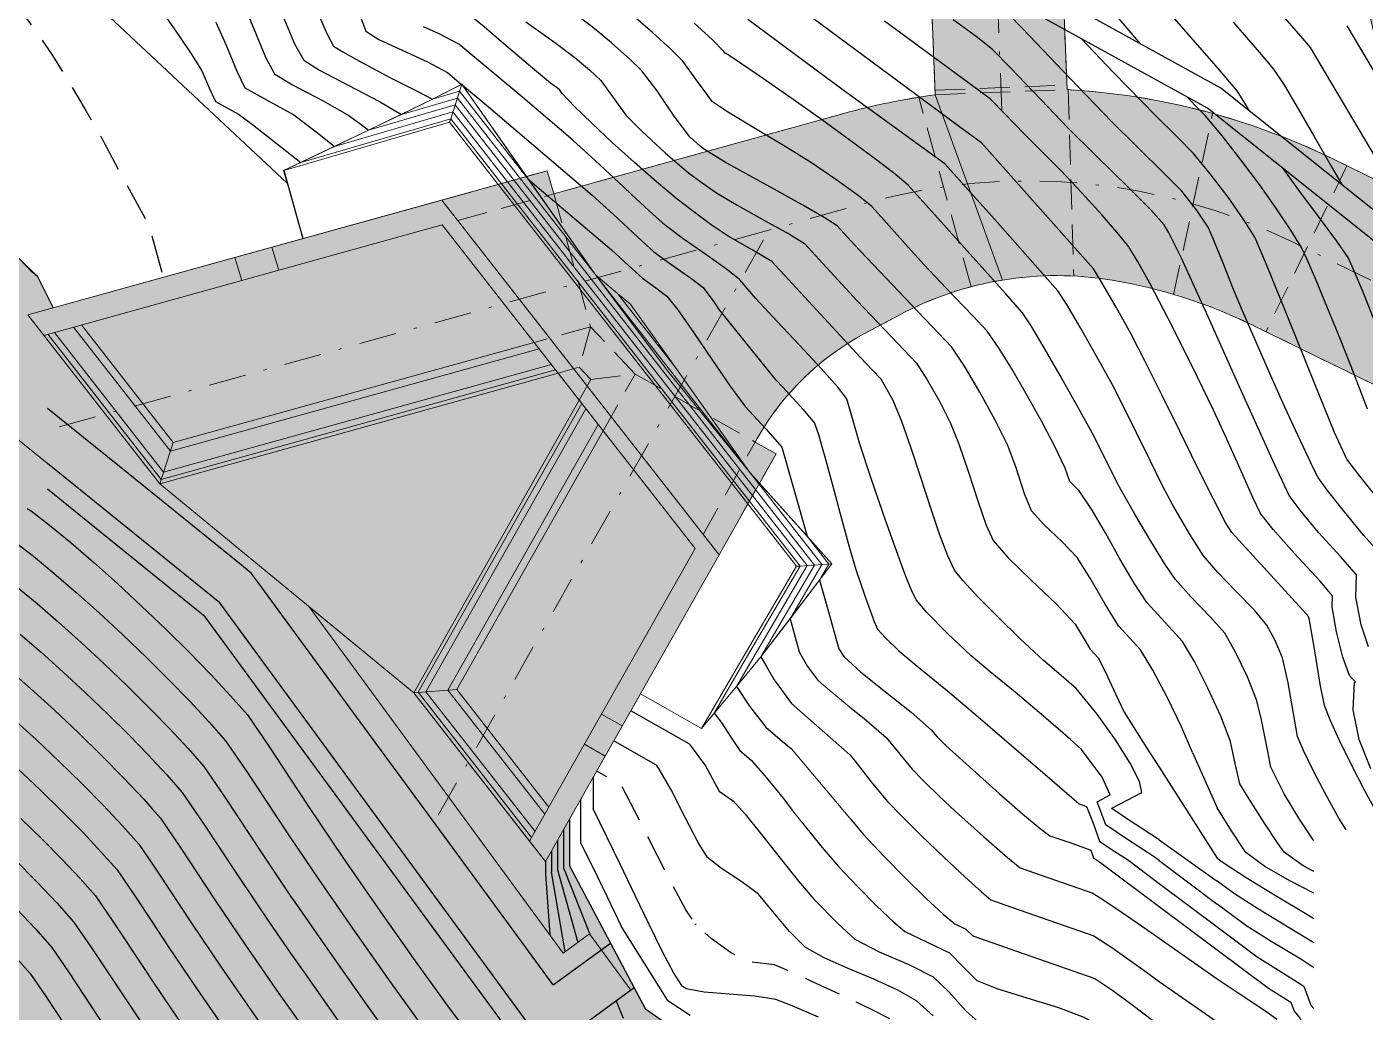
# Model space of a CAD drawing. Header units: millimetres. Extents: x 62300 to 62587, y 108404 to 108915.
# Drawn here: x 62395.66 to 62440.32, y 108687.32 to 108720.18 of the extents above; entities that cross this region are included whole.
import ezdxf

# ---------------------------------------------------------------- set-up
doc = ezdxf.new("R2010")
doc.units = ezdxf.units.MM
for name, pattern in [('NASCOSTA', [9.525, 6.35, -3.175]), ('TRATTEGGIATA', [0.75, 0.5, -0.25]), ('TRATTEGGIATA2', [0.375, 0.25, -0.125]), ('TRATTOPUNTO2', [0.5, 0.25, -0.125, 0, -0.125])]:
    doc.linetypes.add(name, pattern=pattern)
for name, color, linetype in [('colore lago', 131, 'Continuous'), ('curve livello 1m', 2, 'Continuous'), ('curve livello 5m', 7, 'Continuous'), ('curve livello di scavo 1 m', 2, 'Continuous'), ('LIN010CO', 2, 'Continuous'), ('LIN010TR', 2, 'NASCOSTA'), ('LIN018CO', 6, 'Continuous'), ('LIN025CO', 7, 'Continuous'), ('Strade', 7, 'Continuous'), ('TRATTCOLO-30', 253, 'Continuous'), ('TRATTCOLO-32', 255, 'Continuous')]:
    doc.layers.add(name, color=color, linetype=linetype)
doc.layers.add('Colori bordi', color=5, linetype='Continuous', plot=False)
doc.layers.add('no_plot', color=5, linetype='Continuous', plot=False)

# ---------------------------------------------------------------- blocks, each defined once
blk = doc.blocks.new('CONTORNO')
at = {"layer": 'TRATTCOLO-30'}
h = blk.add_hatch(color=256, dxfattribs=at)
h.dxf.hatch_style = 1
h.paths.add_polyline_path([(-42.731, 84.682), (-42.167, 84.984), (-44.744, 91.656), (-53.105, 89.338), (-53.319, 90.109), (-70.647, 85.303), (-66.249, 79.674), (-52.956, 83.36), (-52.253, 82.461), (-57.773, 72.704), (-53.908, 67.757), (-53.375, 67.075), (-47.588, 77.303), (-45.683, 80.67), (-46.38, 81.064), (-46.314, 81.181, -0.14195)])
at = {"layer": 'Colori bordi', "lineweight": 0, "ltscale": 2}
blk.add_line((-40.374, 92.645), (-38.135, 86.465), dxfattribs=at)
at = {"layer": 'Colori bordi', "lineweight": 0, "ltscale": 2, "flags": 128}
blk.add_lwpolyline([(-40.663, 100.044), (-40.374, 92.645, 0.034114), (-43.469, 92.01), (-53.105, 89.338), (-53.319, 90.109), (-70.647, 85.303), (-66.249, 79.674), (-52.956, 83.36), (-52.253, 82.461), (-57.773, 72.704), (-53.908, 67.757), (-53.375, 67.075), (-47.588, 77.303), (-45.683, 80.67), (-46.38, 81.064), (-46.314, 81.181, -0.14195), (-42.731, 84.682), (-41.604, 85.286, -0.165813), (-34.47, 86.461, -0.072308), (-29.805, 84.968), (-22.578, 81.44)], format="xyb", dxfattribs=at)
blk.add_lwpolyline([(-32.974, 111.245, 0.166114), (-36.267, 100.216), (-35.977, 92.817, -0.099876), (-27.103, 90.504), (-25.383, 89.664), (-24.664, 90.194), (-26.7, 98.736, 0.115961)], format="xyb", close=True, dxfattribs=at)

msp = doc.modelspace()

# ---------------------------------------------------------------- hatches: boundary and pattern name
at = {"layer": 'colore lago', "linetype": 'Continuous', "lineweight": 0}
msp.add_hatch(color=256, dxfattribs=at).paths.add_polyline_path([(62395.432, 108712.426), (62396.026, 108711.854), (62396.545, 108710.804), (62395.704, 108710.571), (62400.102, 108704.942), (62413.395, 108708.628), (62414.098, 108707.729), (62408.578, 108697.972), (62412.976, 108692.343), (62413.776, 108693.757), (62413.776, 108692.195), (62414.821, 108690.223), (62415.316, 108689.288), (62415.726, 108688.514), (62415.989, 108688.018), (62416.309, 108687.414), (62417.091, 108686.877), (62417.986, 108686.309), (62418.762, 108685.857), (62419.277, 108685.61), (62419.98, 108685.523), (62420.747, 108685.436), (62421.269, 108685.254), (62422.042, 108684.935), (62422.834, 108684.575), (62423.303, 108684.318), (62424.281, 108683.305), (62425.656, 108681.875), (62426.449, 108681.066), (62427.157, 108680.351), (62427.674, 108679.833), (62427.895, 108679.62), (62428.432, 108679.384), (62429.04, 108678.92), (62429.869, 108678.212), (62430.484, 108677.629), (62430.843, 108677.243), (62431.218, 108676.364), (62431.557, 108675.296), (62431.913, 108674.527), (62432.356, 108674.247), (62432.858, 108673.942), (62433.455, 108673.231), (62434.097, 108672.326), (62434.701, 108671.601), (62435.197, 108671.28), (62435.686, 108671.01), (62436.144, 108670.755), (62436.707, 108670.388), (62437.493, 108669.855), (62438.358, 108669.253), (62439.162, 108668.678), (62440.078, 108667.996), (62441.13, 108667.19), (62442.002, 108666.501), (62442.908, 108665.758), (62443.789, 108665.021), (62444.562, 108664.359), (62445.144, 108663.844), (62445.453, 108663.547), (62446.014, 108662.665), (62446.502, 108661.941), (62447.154, 108661.7), (62448.876, 108661.081), (62447.183, 108652.749), (62446.943, 108651.566), (62441.595, 108652.495), (62436.09, 108653.04), (62430.527, 108653.236), (62424.984, 108653.069), (62419.433, 108652.547), (62413.953, 108651.637), (62408.529, 108650.359), (62403.21, 108648.764), (62398.021, 108646.797), (62392.955, 108644.487), (62388.067, 108641.873), (62383.347, 108638.914), (62379.143, 108635.919), (62374.987, 108632.528), (62370.912, 108628.752), (62367.864, 108625.55), (62364.577, 108621.72), (62361.992, 108618.302), (62358.884, 108613.699), (62356.087, 108608.883), (62353.615, 108603.924), (62351.491, 108598.79), (62349.698, 108593.52), (62348.257, 108588.148), (62347.162, 108582.699), (62346.433, 108577.206), (62346.076, 108571.827), (62346.067, 108566.27), (62346.414, 108560.708), (62347.156, 108555.214), (62348.241, 108549.757), (62349.108, 108546.543), (62347.868, 108543.897), (62343.805, 108542.34), (62343.071, 108542.931), (62342.215, 108543.4), (62341.494, 108543.605), (62340.731, 108543.397), (62339.788, 108542.895), (62338.814, 108542.367), (62337.958, 108542.081), (62337.463, 108542.167), (62336.538, 108542.374), (62334.253, 108542.969), (62331.323, 108543.785), (62328.139, 108544.685), (62325.098, 108545.534), (62322.593, 108546.195), (62321.848, 108546.361), (62320.984, 108546.545), (62320.474, 108546.666), (62319.859, 108546.963), (62319.103, 108547.335), (62317.962, 108547.824), (62316.581, 108548.387), (62315.066, 108548.989), (62313.523, 108549.599), (62312.055, 108550.184), (62310.769, 108550.711), (62309.769, 108551.147), (62309.113, 108551.475), (62308.074, 108552.131), (62305.134, 108553.829), (62301.974, 108555.846), (62300, 108557.145), (62300, 108746.102), (62331.882, 108763.679), (62334.508, 108761.512), (62338.393, 108758.6), (62343.084, 108755.721), (62348.104, 108752.428), (62352.96, 108748.822), (62356.983, 108746.672), (62363.412, 108741.712), (62364.525, 108741.193), (62365.638, 108740.673), (62364.74, 108740.344), (62363.361, 108739.839), (62368.198, 108734.582), (62381.151, 108739.327), (62381.924, 108738.487), (62377.207, 108728.318), (62382.044, 108723.061), (62383.532, 108726.268), (62384.611, 108725.772), (62384.891, 108725.5), (62385.513, 108725.007), (62386.291, 108724.44), (62387.153, 108723.834), (62388.028, 108723.224), (62388.846, 108722.646), (62389.533, 108722.136), (62390.02, 108721.728), (62390.461, 108721.189), (62391.046, 108720.467), (62391.593, 108719.84), (62392.229, 108719.121), (62392.561, 108718.731), (62392.862, 108718.087), (62393.16, 108717.245), (62393.759, 108715.335), (62394.065, 108714.455), (62394.379, 108713.748)])
at = {"layer": 'TRATTCOLO-30', "linetype": 'Continuous', "lineweight": 0}
h = msp.add_hatch(color=256, dxfattribs=at)
h.dxf.hatch_style = 1
h.paths.add_polyline_path([(62466.61, 108701.332), (62464.487, 108701.907), (62457.443, 108675.925), (62458.509, 108671.451)])
h.paths.add_polyline_path([(62468.733, 108700.756), (62466.61, 108701.332), (62458.509, 108671.451), (62459.474, 108667.403), (62461.366, 108666.89), (62461.444, 108667.18), (62461.242, 108667.235), (62461.869, 108669.551), (62460.383, 108669.954)])
h.paths.add_polyline_path([(62475.777, 108726.739, 0.573227), (62448.934, 108754.077), (62449.071, 108751.838, -0.580111), (62473.654, 108727.314), (62466.61, 108701.332), (62468.733, 108700.756)])
h.paths.add_polyline_path([(62473.654, 108727.314, 0.580111), (62449.071, 108751.838), (62449.209, 108749.589, -0.588798), (62471.53, 108727.89), (62464.487, 108701.907), (62466.61, 108701.332)], flags=17)
h.paths.add_polyline_path([(62449.209, 108749.589), (62449.071, 108751.838, 0.128077), (62440.332, 108746.812), (62433.913, 108740.504, -0.017364), (62435.492, 108738.782), (62437.605, 108741.048), (62441.874, 108745.243, -0.121501)])
h.paths.add_polyline_path([(62449.071, 108751.838), (62448.934, 108754.077, 0.133332), (62438.79, 108748.382), (62434.521, 108744.186), (62432.399, 108741.952, -0.015566), (62433.913, 108740.504), (62440.332, 108746.812, -0.128077)])
h.paths.add_polyline_path([(62433.853, 108740.445), (62433.913, 108740.504, 0.015566), (62432.399, 108741.952), (62430.277, 108739.718, 0.166431), (62425.671, 108726.095), (62427.873, 108726.447, -0.197704)])
h.paths.add_polyline_path([(62433.377, 108736.513), (62435.492, 108738.782, 0.017363), (62433.913, 108740.504, 0.198805), (62427.873, 108726.447), (62430.082, 108726.801, -0.147156)])
h.paths.add_polyline_path([(62430.084, 108725.484, -0.018506), (62430.082, 108726.801), (62427.873, 108726.447, 0.01312), (62427.886, 108725.398), (62428.17, 108718.14, -0.032081), (62430.374, 108718.085)])
h.paths.add_polyline_path([(62427.886, 108725.398, -0.01312), (62427.873, 108726.447), (62425.671, 108726.095, 0.008818), (62425.688, 108725.312), (62425.977, 108717.913, -0.032081), (62428.17, 108718.14)])
h = msp.add_hatch(color=256, dxfattribs=at)
h.dxf.hatch_style = 1
h.paths.add_polyline_path([(62437.897, 108713.003, 0.139627), (62427.055, 108714.939), (62428.217, 108711.732, -0.082344), (62431.881, 108711.729, -0.072308), (62436.546, 108710.235), (62443.774, 108706.707), (62442.849, 108710.586)])
h.paths.add_polyline_path([(62439.248, 108715.771, 0.099876), (62430.374, 108718.085, 0.064228), (62425.978, 108717.913), (62427.055, 108714.939, -0.139627), (62437.897, 108713.003), (62442.849, 108710.586), (62441.687, 108715.462), (62440.969, 108714.931)])
h.paths.add_polyline_path([(62425.978, 108717.913, 0.034113), (62422.883, 108717.278), (62421.603, 108716.923), (62422.72, 108714.036), (62423.706, 108714.31, -0.042455), (62427.055, 108714.939)])
h.paths.add_polyline_path([(62427.055, 108714.939, 0.042455), (62423.706, 108714.31), (62422.72, 108714.036), (62424.184, 108710.252), (62424.747, 108710.554, -0.082344), (62428.217, 108711.732)])
h.paths.add_polyline_path([(62442.647, 108724.717, 0.030349), (62441.462, 108728.623), (62438.354, 108728.126, -0.035379), (62439.651, 108724.003), (62441.145, 108717.737), (62444.141, 108718.451)])
h.paths.add_polyline_path([(62445.643, 108725.431, 0.026179), (62444.557, 108729.119), (62441.462, 108728.623, -0.030349), (62442.647, 108724.717), (62444.141, 108718.451), (62447.137, 108719.165)])
h.paths.add_polyline_path([(62437.605, 108741.047), (62435.492, 108738.781, -0.088198), (62441.462, 108728.623), (62444.557, 108729.119, 0.094802)])
h.paths.add_polyline_path([(62435.492, 108738.781), (62433.377, 108736.512, -0.080253), (62438.354, 108728.126), (62441.462, 108728.623, 0.088198)])
h.paths.add_polyline_path([(62435.492, 108738.781, 0.017363), (62433.913, 108740.504, 0.039704), (62431.825, 108738.117), (62433.377, 108736.512)])
h.paths.add_polyline_path([(62433.853, 108740.444), (62433.913, 108740.504, 0.015566), (62432.399, 108741.952), (62430.277, 108739.718), (62431.825, 108738.117, -0.038643)])
h.paths.add_polyline_path([(62436.063, 108742.616), (62434.521, 108744.186), (62432.399, 108741.952, -0.015566), (62433.913, 108740.504)])
h.paths.add_polyline_path([(62437.605, 108741.047), (62436.063, 108742.616), (62433.913, 108740.504, -0.017364), (62435.492, 108738.781)])
h.paths.add_polyline_path([(62414.455, 108753.367), (62414.017, 108750.318, -0.153556), (62432.399, 108741.952), (62434.521, 108744.186, 0.153719)])
h.paths.add_polyline_path([(62414.017, 108750.318), (62413.579, 108747.269, -0.15336), (62430.277, 108739.718), (62432.399, 108741.952, 0.153556)])
h.paths.add_polyline_path([(62414.017, 108750.318, 0.118937), (62398.332, 108748.516), (62390.97, 108745.82), (62390.44, 108745.626), (62391.984, 108742.911), (62398.878, 108745.431, -0.122973), (62413.579, 108747.269)])
h.paths.add_polyline_path([(62414.455, 108753.367, 0.119368), (62397.273, 108751.408), (62388.897, 108748.34), (62390.44, 108745.626), (62390.97, 108745.82), (62398.332, 108748.516, -0.118937), (62414.017, 108750.318)])

# ---------------------------------------------------------------- linework, layer by layer
at = {"layer": 'Colori bordi', "linetype": 'Continuous', "lineweight": 0, "flags": 128}
msp.add_lwpolyline([(62395.432, 108712.426), (62396.026, 108711.854), (62396.545, 108710.804), (62395.704, 108710.571), (62400.102, 108704.942), (62413.395, 108708.628), (62414.098, 108707.729), (62408.578, 108697.972), (62412.976, 108692.343), (62413.776, 108693.757), (62413.776, 108692.195), (62414.821, 108690.223), (62415.316, 108689.288), (62415.726, 108688.514), (62415.989, 108688.018), (62416.309, 108687.414), (62417.091, 108686.877)], dxfattribs=at)
at = {"layer": 'curve livello 1m', "color": 152, "linetype": 'TRATTEGGIATA2', "ltscale": 5, "flags": 128}
for points in [[(62385.01, 108729.455), (62386.685, 108728.678), (62387.945, 108727.657), (62389.346, 108726.551), (62390.05, 108726.025), (62390.955, 108725.368), (62391.876, 108724.704), (62392.628, 108724.155), (62393.023, 108723.845), (62393.388, 108723.415), (62393.986, 108722.664), (62394.718, 108721.707), (62395.461, 108720.715), (62396.096, 108719.846), (62396.506, 108719.259), (62396.95, 108718.542), (62397.598, 108717.444), (62398.131, 108716.518), (62399.74, 108713.553), (62400.22, 108711.823)], [(62449.759, 108665.424), (62448.277, 108666.618), (62447.445, 108667.222), (62446.712, 108667.701), (62446.712, 108667.701), (62446.04, 108668.037), (62445.194, 108668.407), (62444.395, 108668.759), (62443.867, 108669.043), (62443.867, 108669.043), (62443.461, 108669.452), (62442.915, 108670.073), (62442.426, 108670.587), (62442.426, 108670.587), (62442.022, 108670.905), (62441.327, 108671.424), (62440.565, 108671.991), (62439.958, 108672.455), (62439.958, 108672.455), (62439.102, 108673.144), (62438.298, 108673.805), (62437.669, 108674.337), (62437.338, 108674.637), (62437.338, 108674.637), (62437.023, 108675.02), (62436.567, 108675.627), (62436.054, 108676.347), (62435.566, 108677.065), (62435.566, 108677.065), (62435.174, 108677.72), (62434.735, 108678.49), (62434.437, 108678.97), (62434.437, 108678.97), (62433.864, 108679.48), (62433.162, 108680.028), (62432.794, 108680.41), (62432.794, 108680.41), (62432.799, 108680.419), (62432.361, 108680.684), (62431.737, 108681.144), (62430.998, 108681.73), (62430.218, 108682.359), (62429.475, 108682.948), (62428.843, 108683.416), (62428.843, 108683.416), (62428.236, 108683.786), (62427.777, 108683.944), (62427.254, 108684.378), (62426.647, 108685.017), (62426.004, 108685.735), (62425.374, 108686.406), (62424.806, 108686.903), (62424.806, 108686.903), (62424.472, 108687.091), (62423.833, 108687.412), (62422.982, 108687.822), (62422.009, 108688.276), (62421.005, 108688.732), (62421.005, 108688.732), (62420.615, 108688.893), (62419.737, 108688.996), (62419.147, 108689.309), (62418.496, 108689.773), (62417.978, 108690.249), (62417.978, 108690.249), (62417.657, 108690.734), (62417.216, 108691.548), (62416.702, 108692.554), (62416.162, 108693.617), (62415.487, 108694.903), (62414.681, 108695.357)]]:
    msp.add_lwpolyline(points, dxfattribs=at)
at = {"layer": 'curve livello 5m', "color": 2}
for p, q in [((62410.181, 108718.262), (62410.203, 108718.233)), ((62396.026, 108711.854), (62396.545, 108710.804)), ((62417.765, 108696.265), (62415.818, 108697.366)), ((62434.562, 108695.976), (62435.388, 108694.131)), ((62413.776, 108693.757), (62413.776, 108692.195)), ((62413.776, 108692.195), (62416.309, 108687.414)), ((62433.45, 108690.847), (62435.388, 108689.395))]:
    msp.add_line(p, q, dxfattribs=at)
at = {"layer": 'curve livello 5m', "color": 2, "flags": 128}
for points in [[(62397.642, 108731.567), (62397.701, 108731.514), (62398.446, 108730.803), (62399.038, 108730.211), (62399.038, 108730.211), (62402.952, 108725.66), (62403.776, 108724.697), (62404.036, 108724.047), (62404.458, 108722.901), (62404.835, 108721.914), (62405.298, 108720.821), (62405.692, 108719.939), (62405.898, 108719.533), (62405.898, 108719.533), (62406.209, 108719.344), (62406.639, 108719.105)], [(62436.463, 108717.37), (62436.36, 108717.548), (62436.048, 108718.045), (62435.423, 108718.778), (62434.271, 108720.098), (62433.28, 108721.245)], [(62434.562, 108695.976), (62434.19, 108696.828), (62433.711, 108697.825), (62433.238, 108698.719), (62432.824, 108699.404), (62432.475, 108699.787), (62432.095, 108700.197), (62431.643, 108700.919), (62431.151, 108701.79), (62430.714, 108702.479), (62430.215, 108703.001), (62429.602, 108703.579), (62429.189, 108704.032), (62428.959, 108704.606), (62428.673, 108705.475), (62428.4, 108706.212), (62427.977, 108707.063), (62427.465, 108707.997), (62426.953, 108708.86), (62426.528, 108709.497), (62425.177, 108710.922), (62423.286, 108712.905), (62422.702, 108713.539), (62422.269, 108713.823), (62421.564, 108714.228), (62420.7, 108714.706), (62419.789, 108715.206), (62418.946, 108715.681), (62418.282, 108716.082), (62418.13, 108716.193), (62417.788, 108716.507), (62417.268, 108717.199), (62416.696, 108718.039), (62416.187, 108718.713), (62415.79, 108719.098), (62415.178, 108719.64), (62414.534, 108720.178), (62413.841, 108720.69)], [(62440.508, 108695.428), (62440.118, 108696.413), (62439.925, 108697.396), (62439.964, 108698.308), (62439.998, 108698.338), (62439.892, 108698.448), (62439.805, 108698.55), (62439.58, 108699.157), (62439.366, 108700.002), (62439.226, 108700.831), (62439.236, 108701.204), (62438.81, 108701.701), (62437.969, 108702.614), (62437.25, 108703.415), (62436.827, 108703.952), (62436.583, 108704.464), (62436.147, 108705.437), (62435.66, 108706.528), (62435.263, 108707.394), (62434.535, 108708.886), (62433.747, 108710.455), (62433.136, 108711.632), (62432.725, 108712.366), (62432.437, 108712.84), (62432.104, 108713.252), (62431.547, 108713.892), (62430.872, 108714.641), (62430.184, 108715.381), (62429.613, 108715.945), (62428.939, 108716.609), (62428.298, 108717.277), (62427.811, 108717.782), (62424.288, 108720.37)], [(62396.026, 108711.854), (62395.814, 108712.034), (62395.432, 108712.426), (62395.019, 108712.893), (62394.629, 108713.387), (62394.379, 108713.748), (62394.065, 108714.455), (62393.759, 108715.335), (62393.458, 108716.296), (62393.16, 108717.245), (62392.862, 108718.087), (62392.561, 108718.731), (62392.229, 108719.121), (62391.949, 108719.438)], [(62406.639, 108719.105), (62406.913, 108718.952), (62407.798, 108718.475), (62407.798, 108718.475), (62408.665, 108718.039), (62409.198, 108717.767)], [(62440.637, 108710.374), (62440.252, 108711.33), (62439.938, 108712.082), (62439.753, 108712.484), (62439.379, 108713.031), (62438.766, 108713.849), (62438.105, 108714.726), (62437.589, 108715.449)], [(62412.395, 108715.103), (62415.18, 108712.739), (62415.741, 108712.222), (62416.208, 108711.794), (62416.208, 108711.794), (62416.656, 108711.473), (62417.026, 108711.2), (62417.026, 108711.2), (62417.391, 108710.739), (62417.923, 108709.975), (62418.533, 108709.074), (62419.134, 108708.2), (62419.636, 108707.52), (62419.636, 108707.52), (62420.322, 108706.767), (62420.861, 108706.16), (62420.861, 108706.16), (62421.702, 108703.191)], [(62412.922, 108685.091), (62401.621, 108700.498), (62396.351, 108704.756)], [(62422.117, 108701.725), (62422.317, 108701.02), (62422.755, 108699.432), (62422.924, 108699.174), (62422.936, 108699.163)], [(62422.936, 108699.163), (62423.495, 108698.653), (62424.318, 108697.999), (62425.174, 108697.323), (62425.844, 108696.733), (62425.844, 108696.733), (62426.027, 108696.511), (62426.331, 108696.214), (62427.23, 108695.394), (62428.11, 108694.61), (62428.886, 108693.935), (62429.475, 108693.44), (62429.796, 108693.197), (62429.796, 108693.197), (62430.538, 108692.951), (62431.165, 108692.72), (62431.165, 108692.72), (62431.26, 108692.468), (62431.46, 108692.336), (62433.45, 108690.847)], [(62395.028, 108698.776), (62395.792, 108698.11), (62396.587, 108697.386), (62397.389, 108696.631), (62398.17, 108695.868), (62398.905, 108695.122), (62399.566, 108694.419), (62399.834, 108694.114)], [(62417.765, 108696.265), (62417.832, 108696.18), (62418.315, 108695.53), (62418.77, 108694.693), (62419.249, 108694.352), (62419.634, 108693.924), (62420.183, 108693.244), (62420.808, 108692.451), (62421.419, 108691.686), (62421.929, 108691.088), (62422.722, 108690.271), (62423.299, 108689.748), (62424.11, 108689.329), (62425.1, 108688.912), (62425.904, 108688.495), (62426.434, 108687.992), (62427.008, 108687.356), (62427.504, 108686.901)], [(62399.834, 108694.114), (62400.127, 108693.783), (62400.127, 108693.783), (62400.781, 108692.824), (62401.944, 108691.069), (62402.959, 108689.555), (62402.959, 108689.555), (62404.079, 108687.944), (62404.469, 108687.391)], [(62438.605, 108691.282), (62437.81, 108691.7), (62436.969, 108692.174), (62436.336, 108692.644), (62435.857, 108693.369), (62435.388, 108694.131)], [(62395.321, 108690.759), (62395.964, 108690.082), (62396.504, 108689.473), (62396.504, 108689.473), (62397.058, 108688.662), (62398.04, 108687.178), (62398.898, 108685.899), (62398.898, 108685.899), (62399.834, 108684.552)], [(62435.388, 108689.395), (62437.096, 108688.116), (62437.841, 108687.65), (62437.955, 108687.347), (62438.149, 108687.107), (62438.565, 108686.279), (62438.605, 108686.189)], [(62404.469, 108687.391), (62405.172, 108686.396)], [(62417.091, 108686.877), (62416.309, 108687.414)]]:
    msp.add_lwpolyline(points, dxfattribs=at)
at = {"layer": 'curve livello di scavo 1 m', "lineweight": 0}
for p, q in [((62410.172, 108718.26), (62410.181, 108718.262)), ((62404.243, 108715.386), (62409.775, 108716.998)), ((62419.722, 108704.267), (62409.775, 108716.998)), ((62419.721, 108704.265), (62421.344, 108702.186)), ((62421.344, 108702.186), (62419.605, 108699.212)), ((62419.605, 108699.212), (62418.181, 108696.779)), ((62418.181, 108696.779), (62416.139, 108697.934))]:
    msp.add_line(p, q, dxfattribs=at)
at = {"layer": 'LIN010CO', "linetype": 'Continuous', "lineweight": 0}
for p, q in [((62396.368, 108709.925), (62400.149, 108705.085)), ((62396.591, 108709.987), (62400.23, 108705.329)), ((62400.46, 108706.027), (62397.228, 108710.163)), ((62412.762, 108709.439), (62400.46, 108706.027)), ((62413.312, 108708.735), (62400.149, 108705.085)), ((62413.169, 108708.918), (62400.23, 108705.329)), ((62408.728, 108697.984), (62414.181, 108707.622)), ((62408.985, 108698.003), (62414.324, 108707.44)), ((62409.717, 108698.057), (62414.731, 108706.919)), ((62400.554, 108706.312), (62400.102, 108704.942)), ((62410.017, 108698.079), (62408.578, 108697.972)), ((62412.51, 108693.144), (62408.728, 108697.984)), ((62412.624, 108693.345), (62408.985, 108698.003)), ((62412.949, 108693.92), (62409.717, 108698.057))]:
    msp.add_line(p, q, dxfattribs=at)
at = {"layer": 'LIN010TR', "linetype": 'TRATTOPUNTO2', "lineweight": 0, "ltscale": 5}
msp.add_line((62428.2, 108717.379), (62427.886, 108725.398), dxfattribs=at)
at = {"layer": 'LIN010TR', "linetype": 'TRATTOPUNTO2', "lineweight": 0, "ltscale": 5, "flags": 128}
msp.add_lwpolyline([(62442.849, 108710.586), (62437.897, 108713.004, 0.183168), (62423.705, 108714.31), (62414.069, 108711.638), (62396.561, 108706.782)], format="xyb", dxfattribs=at)
msp.add_lwpolyline([(62409.389, 108693.883), (62420.433, 108713.402)], dxfattribs=at)
at = {"layer": 'LIN018CO', "color": 2, "lineweight": 0}
for p, q in [((62409.198, 108717.767), (62410.181, 108718.264)), ((62408.17, 108717.26), (62409.198, 108717.767)), ((62407.062, 108716.729), (62408.17, 108717.26)), ((62414.648, 108711.894), (62412.395, 108715.103)), ((62415.377, 108711.286), (62414.648, 108711.894)), ((62419.786, 108705.319), (62417.341, 108708.773)), ((62419.786, 108705.319), (62421.702, 108703.191)), ((62422.531, 108702.266), (62421.702, 108703.191)), ((62420.159, 108699.169), (62421.133, 108700.439))]:
    msp.add_line(p, q, dxfattribs=at)
at = {"layer": 'LIN018CO', "color": 2}
msp.add_line((62413.229, 108688.224), (62415.138, 108689.624), dxfattribs=at)
at = {"layer": 'LIN018CO', "color": 2, "lineweight": 0, "flags": 128}
for points in [[(62409.775, 108716.998), (62409.81, 108717.113), (62410.181, 108718.264)], [(62410.181, 108718.264), (62410.203, 108718.233), (62412.395, 108715.103)], [(62407.062, 108716.729), (62405.934, 108716.192), (62404.805, 108715.654), (62404.243, 108715.386)], [(62415.377, 108711.286), (62415.821, 108710.916), (62415.824, 108710.912), (62416.164, 108710.432), (62417.341, 108708.773)], [(62421.344, 108702.186), (62421.465, 108702.194), (62422.531, 108702.266), (62421.133, 108700.439)], [(62418.181, 108696.779), (62418.598, 108697.293), (62419.348, 108698.179), (62420.159, 108699.169)]]:
    msp.add_lwpolyline(points, dxfattribs=at)
at = {"layer": 'LIN018CO', "color": 2, "flags": 128}
for points in [[(62398.754, 108705.514), (62396.351, 108707.455)], [(62415.93, 108688.129), (62413.066, 108686.028), (62402.109, 108700.965), (62396.351, 108705.617)], [(62402.763, 108702.275), (62398.754, 108705.514)], [(62403.384, 108701.645), (62403.153, 108701.96), (62402.763, 108702.275)], [(62406.792, 108696.999), (62403.384, 108701.645)], [(62409.876, 108692.794), (62406.792, 108696.999)], [(62413.229, 108688.224), (62409.876, 108692.794)]]:
    msp.add_lwpolyline(points, dxfattribs=at)
at = {"layer": 'LIN025CO', "linetype": 'TRATTEGGIATA', "lineweight": 0, "ltscale": 2}
for p, q in [((62425.977, 108717.913), (62425.688, 108725.312)), ((62430.374, 108718.085), (62430.084, 108725.484)), ((62425.971, 108718.063), (62430.368, 108718.235)), ((62425.977, 108717.913), (62430.374, 108718.085)), ((62430.416, 108718.083), (62430.597, 108711.868)), ((62427.179, 108711.511), (62425.426, 108717.832)), ((62422.882, 108717.278), (62413.246, 108714.606)), ((62433.931, 108711.255), (62435.233, 108717.289)), ((62440.968, 108714.932), (62439.248, 108715.772)), ((62409.519, 108714.402), (62413.032, 108715.377)), ((62413.246, 108714.606), (62413.032, 108715.377)), ((62439.714, 108715.544), (62437.012, 108710.008)), ((62410.052, 108713.72), (62413.246, 108714.606)), ((62413.246, 108714.606), (62414.475, 108710.173)), ((62423.62, 108709.95), (62424.747, 108710.554)), ((62414.475, 108710.173), (62412.596, 108709.652)), ((62414.475, 108710.173), (62414.1, 108708.824)), ((62415.968, 108708.597), (62414.475, 108710.173)), ((62443.773, 108706.708), (62436.546, 108710.236)), ((62414.1, 108708.824), (62413.395, 108708.628)), ((62414.486, 108708.416), (62414.1, 108708.824)), ((62414.486, 108708.416), (62415.968, 108708.597)), ((62414.897, 108706.706), (62415.968, 108708.597)), ((62415.968, 108708.597), (62419.971, 108706.332)), ((62414.098, 108707.729), (62414.486, 108708.416)), ((62418.229, 108703.253), (62420.037, 108706.449)), ((62420.668, 108705.938), (62419.971, 108706.332)), ((62418.762, 108702.571), (62420.668, 108705.938))]:
    msp.add_line(p, q, dxfattribs=at)
at = {"layer": 'LIN025CO', "linetype": 'Continuous', "lineweight": 0}
for p, q in [((62395.704, 108710.571), (62409.519, 108714.402)), ((62409.519, 108714.402), (62418.762, 108702.571)), ((62396.237, 108709.889), (62409.53, 108713.575)), ((62417.963, 108702.782), (62409.53, 108713.575)), ((62404.07, 108712.061), (62403.846, 108712.829)), ((62402.835, 108711.718), (62402.611, 108712.486)), ((62400.102, 108704.942), (62395.704, 108710.571)), ((62400.554, 108706.312), (62397.489, 108710.236)), ((62412.596, 108709.652), (62400.554, 108706.312)), ((62413.395, 108708.628), (62400.102, 108704.942)), ((62408.578, 108697.972), (62414.098, 108707.729)), ((62410.017, 108698.079), (62414.897, 108706.706)), ((62400.102, 108704.942), (62408.578, 108697.972)), ((62412.443, 108693.025), (62417.963, 108702.782)), ((62412.976, 108692.343), (62418.762, 108702.571)), ((62412.443, 108693.025), (62408.578, 108697.972)), ((62413.082, 108694.156), (62410.017, 108698.079)), ((62415.534, 108696.864), (62414.837, 108697.258)), ((62414.965, 108695.859), (62414.269, 108696.253)), ((62412.976, 108692.343), (62412.443, 108693.025))]:
    msp.add_line(p, q, dxfattribs=at)
at = {"layer": 'LIN025CO', "linetype": 'Continuous', "lineweight": 0, "flags": 128}
msp.add_lwpolyline([(62395.827, 108722.957), (62404.351, 108714.96), (62404.234, 108715.384), (62407.062, 108716.729), (62409.198, 108717.767), (62410.172, 108718.26), (62410.181, 108718.262), (62410.203, 108718.233), (62414.648, 108711.894), (62417.041, 108708.702), (62419.786, 108705.319), (62422.531, 108702.266), (62420.159, 108699.169), (62419.348, 108698.179), (62418.181, 108696.779), (62416.139, 108697.934), (62413.438, 108693.16), (62412.976, 108692.343), (62408.578, 108697.972), (62405.091, 108700.839), (62413.567, 108689.285), (62414.446, 108689.93), (62415.824, 108688.051), (62413.066, 108686.028), (62402.109, 108700.965), (62393.6, 108707.839)], dxfattribs=at)
at = {"layer": 'LIN025CO', "linetype": 'TRATTEGGIATA', "lineweight": 0, "ltscale": 2}
for centre, radius, start, end in [((62429.078, 108694.937), 23.184, 97.6857, 105.4999), ((62429.078, 108694.937), 23.184, 63.9812, 86.7953), ((62430.037, 108700.682), 11.2, 80.5243, 118.1831), ((62429.078, 108694.937), 17.024, 63.978, 80.5243), ((62427.871, 108702.017), 9, 118.1831, 150.4999)]:
    msp.add_arc(centre, radius, start, end, dxfattribs=at)
at = {"layer": 'no_plot', "lineweight": 0}
for p, q in [((62409.198, 108717.767), (62410.106, 108718.032)), ((62410.106, 108718.032), (62412.395, 108715.103)), ((62407.062, 108716.729), (62409.958, 108717.572)), ((62408.17, 108717.26), (62410.032, 108717.802)), ((62409.958, 108717.572), (62421.947, 108702.227)), ((62410.032, 108717.802), (62422.189, 108702.243)), ((62404.805, 108715.654), (62409.81, 108717.113)), ((62405.934, 108716.192), (62409.884, 108717.342)), ((62409.81, 108717.113), (62421.465, 108702.194)), ((62409.884, 108717.342), (62421.706, 108702.211)), ((62415.377, 108711.286), (62417.341, 108708.773)), ((62421.702, 108703.191), (62422.43, 108702.259)), ((62421.706, 108702.211), (62419.348, 108698.179)), ((62421.465, 108702.194), (62419.683, 108699.147)), ((62421.947, 108702.227), (62420.159, 108699.169)), ((62422.189, 108702.243), (62421.133, 108700.439)), ((62422.43, 108702.259), (62422.117, 108701.725)), ((62419.683, 108699.147), (62418.598, 108697.293))]:
    msp.add_line(p, q, dxfattribs=at)
at = {"layer": 'no_plot'}
for p, q in [((62404.243, 108715.386), (62404.873, 108713.114)), ((62420.667, 108708.394), (62418.727, 108710.802)), ((62420.159, 108699.169), (62420.344, 108698.849)), ((62416.706, 108695.538), (62415.25, 108696.362)), ((62414.567, 108695.155), (62414.567, 108694.095)), ((62433.45, 108695.486), (62435.388, 108692.449)), ((62414.144, 108694.407), (62414.144, 108692.964)), ((62413.576, 108693.403), (62413.576, 108692.13)), ((62413.376, 108693.05), (62413.376, 108692.065)), ((62433.45, 108693.067), (62435.388, 108691.686)), ((62413.176, 108692.696), (62413.176, 108691.999)), ((62412.976, 108692.343), (62412.976, 108691.934)), ((62413.376, 108692.065), (62414.051, 108689.64)), ((62413.576, 108692.13), (62414.451, 108689.922)), ((62433.45, 108692.374), (62435.388, 108690.922)), ((62412.976, 108691.934), (62413.114, 108689.901)), ((62413.627, 108689.329), (62413.176, 108691.999)), ((62433.45, 108691.61), (62435.388, 108690.159)), ((62417.051, 108687.711), (62415.494, 108690.191)), ((62433.45, 108689.781), (62435.388, 108688.432)), ((62433.45, 108688.343), (62435.388, 108686.992)), ((62415.335, 108687.693), (62415.563, 108687.118))]:
    msp.add_line(p, q, dxfattribs=at)
at = {"layer": 'no_plot', "linetype": 'Continuous', "lineweight": 0}
for p, q in [((62423.123, 108697.491), (62422.195, 108698.269)), ((62423.123, 108695.894), (62421.182, 108697.615)), ((62423.123, 108693.784), (62421.182, 108696.102)), ((62421.561, 108693.611), (62421.182, 108694.092))]:
    msp.add_line(p, q, dxfattribs=at)
at = {"layer": 'no_plot', "flags": 128}
for points in [[(62440.797, 108693.808), (62440.314, 108694.704), (62439.858, 108695.589), (62439.459, 108696.399), (62439.15, 108697.07), (62438.963, 108697.54), (62438.963, 108697.54), (62438.822, 108698.259), (62438.631, 108699.435), (62438.45, 108700.446), (62438.45, 108700.446), (62438.435, 108700.502), (62438.436, 108700.509), (62438.244, 108700.722), (62435.87, 108703.31), (62435.676, 108703.63), (62435.246, 108704.448), (62434.717, 108705.507), (62434.134, 108706.695), (62433.542, 108707.903), (62432.986, 108709.019), (62432.512, 108709.934), (62432.512, 108709.934), (62432.018, 108710.826), (62431.552, 108711.631), (62431.254, 108712.108), (62431.254, 108712.108), (62427.793, 108716.011), (62427.522, 108716.313), (62426.997, 108716.693), (62420.495, 108721.517)], [(62402.823, 108721.139), (62403.24, 108720.11), (62403.629, 108719.165), (62403.93, 108718.61), (62403.93, 108718.61), (62404.531, 108718.243), (62405.551, 108717.713), (62406.415, 108717.226), (62406.415, 108717.226), (62406.822, 108716.919), (62407.062, 108716.729)], [(62440.838, 108702.594), (62440.278, 108703.218), (62439.633, 108704.002), (62439.067, 108704.719), (62438.751, 108705.154), (62438.751, 108705.154), (62438.598, 108705.447), (62438.338, 108705.988), (62437.995, 108706.728), (62437.59, 108707.619), (62437.145, 108708.613), (62436.683, 108709.66), (62436.225, 108710.712), (62436.225, 108710.712), (62435.934, 108711.414), (62435.579, 108712.299), (62435.262, 108713.087), (62435.083, 108713.501), (62435.083, 108713.501), (62434.7, 108714.071), (62434.208, 108714.7), (62434.208, 108714.7), (62433.661, 108715.247), (62432.693, 108716.193), (62431.86, 108717.016), (62431.86, 108717.016), (62430.477, 108718.453), (62428.886, 108720.123), (62427.972, 108721.058)], [(62432.841, 108719.602), (62431.397, 108721.289)], [(62400.225, 108720.618), (62400.759, 108719.858), (62401.194, 108719.211), (62401.503, 108718.715), (62401.503, 108718.715), (62401.749, 108718.149), (62401.962, 108717.687), (62401.962, 108717.687), (62402.727, 108717.261), (62403.194, 108716.918), (62404.805, 108715.654), (62404.805, 108715.654)], [(62413.265, 108718.213), (62413.137, 108718.305), (62412.475, 108718.852), (62411.665, 108719.547), (62410.921, 108720.183), (62410.456, 108720.552), (62410.086, 108720.734)], [(62438.605, 108692.012), (62438.255, 108692.201), (62437.617, 108692.653), (62437.617, 108692.653), (62437.395, 108692.964), (62436.958, 108693.626), (62436.438, 108694.439), (62436.438, 108694.439), (62436.142, 108694.931), (62435.989, 108695.615), (62435.831, 108696.345), (62435.831, 108696.345), (62435.502, 108697.187), (62435.075, 108698.127), (62434.626, 108699.01), (62434.23, 108699.678), (62434.23, 108699.678), (62433.659, 108700.305), (62433.039, 108700.975), (62433.039, 108700.975), (62432.611, 108701.623), (62432.139, 108702.437), (62431.654, 108703.3), (62431.191, 108704.095), (62430.781, 108704.705), (62430.781, 108704.705), (62430.473, 108705.018), (62430.314, 108705.459), (62429.941, 108706.225), (62429.495, 108707.074), (62429.012, 108707.943), (62428.529, 108708.768), (62428.083, 108709.485), (62427.708, 108710.031), (62427.233, 108710.54), (62426.355, 108711.453), (62425.599, 108712.249), (62424.976, 108712.942), (62424.262, 108713.746), (62423.857, 108714.19), (62423.401, 108714.548), (62422.658, 108715.085), (62421.852, 108715.64), (62421.027, 108716.156), (62419.982, 108716.78), (62419.045, 108717.343), (62418.544, 108717.675), (62418.073, 108718.316), (62417.557, 108719.036), (62417.158, 108719.43), (62416.542, 108719.99), (62415.824, 108720.612)], [(62401.971, 108720.331), (62402.312, 108719.584), (62402.669, 108718.699), (62402.946, 108718.149), (62402.946, 108718.149), (62403.662, 108717.74), (62404.571, 108717.243), (62404.571, 108717.243), (62404.903, 108716.999), (62405.46, 108716.568), (62405.934, 108716.192)], [(62404.203, 108720.545), (62404.602, 108719.614), (62404.914, 108719.072), (62404.914, 108719.072), (62405.437, 108718.733), (62405.664, 108718.613)], [(62406.781, 108720.568), (62406.976, 108720.031), (62406.976, 108720.031), (62407.415, 108719.758), (62407.703, 108719.623)], [(62415.843, 108714.588), (62415.57, 108714.841), (62414.642, 108715.706), (62413.885, 108716.396), (62412.212, 108717.816), (62410.08, 108719.602), (62409.421, 108719.942), (62408.898, 108720.18)], [(62412.313, 108720.342), (62413.238, 108719.685), (62413.949, 108719.159), (62413.949, 108719.159), (62414.456, 108718.73), (62414.817, 108718.39), (62414.817, 108718.39), (62415.234, 108717.817), (62415.657, 108717.233), (62415.657, 108717.233), (62416.197, 108716.689), (62416.971, 108715.978), (62417.746, 108715.313), (62417.746, 108715.313), (62418.195, 108714.972), (62418.674, 108714.639), (62418.674, 108714.639), (62419.386, 108714.218), (62420.282, 108713.723), (62421.11, 108713.263), (62421.614, 108712.947), (62421.614, 108712.947), (62422.348, 108712.155), (62423.377, 108711.035), (62423.377, 108711.035), (62424.526, 108709.83), (62425.348, 108708.963), (62425.348, 108708.963), (62425.707, 108708.411), (62426.128, 108707.672), (62426.486, 108706.966), (62426.486, 108706.966), (62426.771, 108706.242), (62427.083, 108705.322), (62427.393, 108704.372), (62427.676, 108703.557), (62427.905, 108703.045), (62427.905, 108703.045), (62428.405, 108702.469), (62429.189, 108701.719), (62430.016, 108700.934), (62430.647, 108700.253), (62430.647, 108700.253), (62431.152, 108699.419), (62431.418, 108699.129), (62431.66, 108698.654), (62431.988, 108697.935), (62432.285, 108697.324), (62432.285, 108697.324), (62432.577, 108696.847), (62433.039, 108696.126), (62433.45, 108695.486)], [(62438.605, 108693.046), (62438.588, 108693.067), (62438.114, 108693.786), (62437.617, 108694.603), (62437.617, 108694.603), (62437.17, 108695.488), (62437.067, 108696.069), (62436.847, 108697.123), (62436.7, 108697.738), (62436.7, 108697.738), (62436.391, 108698.503), (62435.997, 108699.323), (62435.635, 108699.952), (62435.635, 108699.952), (62435.165, 108700.493), (62434.513, 108701.159), (62433.982, 108701.754), (62433.982, 108701.754), (62433.65, 108702.248), (62433.171, 108703.021), (62432.634, 108703.927), (62432.125, 108704.823), (62432.125, 108704.823), (62431.705, 108705.656), (62431.264, 108706.537), (62431.264, 108706.537), (62430.713, 108707.542), (62430.143, 108708.553), (62429.611, 108709.473), (62429.174, 108710.203), (62428.889, 108710.644), (62428.889, 108710.644), (62428.316, 108711.29), (62425.079, 108714.898), (62424.642, 108715.26), (62423.979, 108715.77), (62423.142, 108716.392), (62422.182, 108717.085), (62421.154, 108717.814), (62420.107, 108718.54), (62419.096, 108719.225), (62418.966, 108719.305), (62418.927, 108719.359), (62418.533, 108719.754), (62417.936, 108720.306)], [(62439.684, 108693.399), (62439.445, 108693.784), (62439.445, 108693.784), (62439.016, 108694.553), (62438.6, 108695.35), (62438.262, 108696.046), (62438.066, 108696.514), (62438.066, 108696.514), (62437.928, 108697.282), (62437.75, 108698.304), (62437.75, 108698.304), (62437.568, 108699.13), (62437.319, 108699.716), (62437.041, 108700.227), (62437.041, 108700.227), (62436.627, 108700.72), (62436.027, 108701.34), (62435.405, 108701.98), (62434.926, 108702.532), (62434.926, 108702.532), (62434.478, 108703.231), (62433.9, 108704.226), (62433.9, 108704.226), (62433.564, 108704.871), (62433.145, 108705.716), (62432.693, 108706.64), (62432.257, 108707.52), (62431.888, 108708.235), (62431.888, 108708.235), (62431.357, 108709.2), (62430.821, 108710.143), (62430.364, 108710.917), (62430.072, 108711.376), (62430.072, 108711.376), (62428.054, 108713.651), (62426.3, 108715.606), (62422.906, 108718.061), (62419.723, 108720.422)], [(62440.438, 108699.501), (62440.192, 108700.24), (62440.016, 108701.161), (62440.016, 108701.161), (62440.037, 108701.899), (62439.506, 108702.498), (62438.764, 108703.316), (62438.764, 108703.316), (62438.158, 108704.06), (62437.789, 108704.553), (62437.789, 108704.553), (62437.226, 108705.733), (62436.222, 108707.974), (62435.1, 108710.487), (62434.185, 108712.483), (62434.185, 108712.483), (62433.759, 108713.33), (62433.62, 108713.572), (62433.169, 108714.08), (62432.435, 108714.812), (62431.337, 108715.885), (62430.399, 108716.813), (62430.399, 108716.813), (62429.507, 108717.739), (62428.481, 108718.817), (62427.892, 108719.42), (62427.342, 108719.858), (62426.579, 108720.415)], [(62435.917, 108720.329), (62436.793, 108719.324), (62437.269, 108718.767), (62437.628, 108718.218), (62438.091, 108717.443), (62438.623, 108716.522), (62439.187, 108715.534), (62439.542, 108714.916)], [(62437.562, 108720.56), (62438.163, 108719.871), (62438.489, 108719.489), (62441.729, 108714.031)], [(62439.709, 108720.211), (62441.463, 108717.257)], [(62440.642, 108704.576), (62440.115, 108705.241), (62439.713, 108705.755), (62439.713, 108705.755), (62439.304, 108706.654), (62438.627, 108708.293), (62437.798, 108710.357), (62437.057, 108712.196), (62436.64, 108713.162), (62436.64, 108713.162), (62436.273, 108713.745), (62435.746, 108714.493), (62435.156, 108715.275), (62434.598, 108715.959), (62434.598, 108715.959), (62434.047, 108716.505), (62433.321, 108717.219), (62433.321, 108717.219), (62431.922, 108718.657), (62430.851, 108719.787)], [(62407.703, 108719.623), (62408.191, 108719.396), (62409.041, 108719.007), (62409.704, 108718.651), (62409.704, 108718.651), (62410.172, 108718.26)], [(62405.664, 108718.613), (62406.387, 108718.231), (62407.437, 108717.684), (62408.17, 108717.26)], [(62410.203, 108718.233), (62410.992, 108717.572), (62414.532, 108714.567), (62415.238, 108713.921), (62416.052, 108713.162), (62416.593, 108712.674), (62416.593, 108712.674), (62417.15, 108712.265), (62417.707, 108711.878)], [(62433.45, 108693.067), (62433.385, 108693.11), (62432.39, 108693.749), (62431.87, 108694.107), (62431.866, 108694.117), (62432.377, 108694.383), (62432.871, 108694.646), (62432.794, 108695.009), (62432.484, 108695.62), (62431.994, 108696.396), (62431.376, 108697.254), (62430.683, 108698.11), (62430.022, 108698.68), (62429.585, 108699.04), (62428.815, 108699.763), (62428.062, 108700.498), (62427.398, 108701.174), (62426.894, 108701.718), (62426.62, 108702.058), (62426.394, 108702.531), (62426.123, 108703.262), (62425.819, 108704.163), (62425.498, 108705.147), (62425.174, 108706.126), (62424.861, 108707.013), (62424.572, 108707.72), (62424.168, 108708.429), (62423.876, 108708.737), (62423.467, 108709.165), (62421.75, 108711.033), (62420.527, 108712.355), (62419.865, 108712.741), (62419.066, 108713.196), (62418.506, 108713.578), (62417.874, 108714.037), (62417.361, 108714.433), (62416.677, 108715.009), (62415.939, 108715.654), (62415.202, 108716.321), (62414.519, 108716.96), (62413.942, 108717.522), (62413.526, 108717.959), (62413.447, 108718.068), (62413.365, 108718.14), (62413.265, 108718.213)], [(62440.405, 108707.429), (62439.953, 108708.595), (62439.494, 108709.753), (62439.058, 108710.83), (62438.676, 108711.751), (62438.379, 108712.44), (62438.196, 108712.823), (62438.196, 108712.823), (62437.847, 108713.395), (62437.365, 108714.112), (62436.793, 108714.915), (62436.176, 108715.74), (62435.56, 108716.529), (62434.988, 108717.219), (62434.988, 108717.219), (62434.781, 108717.423), (62434.382, 108717.838)], [(62424.301, 108703.762), (62424.223, 108703.984), (62423.837, 108705.113), (62423.46, 108706.258), (62423.219, 108707.121), (62423.03, 108707.773), (62422.731, 108708.161), (62422.171, 108708.784), (62421.456, 108709.547), (62420.694, 108710.357), (62419.991, 108711.12), (62419.455, 108711.744), (62419.438, 108711.767), (62419.017, 108712.099), (62418.323, 108712.586), (62417.57, 108713.111), (62416.977, 108713.554), (62416.429, 108714.043), (62415.843, 108714.588)], [(62417.707, 108711.878), (62417.811, 108711.805), (62418.232, 108711.484), (62418.232, 108711.484), (62418.588, 108711.007), (62418.727, 108710.802)], [(62420.667, 108708.394), (62420.889, 108708.157), (62421.574, 108707.42), (62421.946, 108706.966), (62421.946, 108706.966), (62422.079, 108706.583), (62422.214, 108706.109)], [(62422.214, 108706.109), (62422.292, 108705.833), (62422.555, 108704.862), (62422.836, 108703.815), (62423.104, 108702.839), (62423.331, 108702.078), (62423.331, 108702.078), (62423.624, 108701.204), (62423.891, 108700.466), (62423.907, 108700.428)], [(62395.674, 108704.117), (62395.807, 108704.037), (62395.807, 108704.037), (62396.428, 108703.56), (62397.13, 108702.983), (62397.89, 108702.327), (62398.687, 108701.613), (62399.498, 108700.859), (62400.304, 108700.088), (62401.08, 108699.32), (62401.791, 108698.59)], [(62424.989, 108701.882), (62424.918, 108702.063), (62424.592, 108702.943), (62424.301, 108703.762)], [(62395.281, 108702.987), (62395.886, 108702.523), (62396.568, 108701.962), (62397.307, 108701.325), (62398.082, 108700.63), (62398.871, 108699.897), (62399.654, 108699.147), (62400.217, 108698.59)], [(62433.45, 108692.374), (62433.314, 108692.476), (62432.359, 108693.099), (62431.667, 108693.561), (62431.376, 108694.337), (62431.814, 108694.567), (62431.547, 108695.155), (62430.86, 108696.078), (62430.487, 108696.413), (62429.665, 108697.122), (62428.64, 108697.992), (62427.815, 108698.671), (62427.171, 108699.204), (62426.38, 108699.956), (62425.7, 108700.648), (62425.336, 108701.071), (62425.174, 108701.415), (62424.989, 108701.882)], [(62395.343, 108701.487), (62396.006, 108700.942), (62396.724, 108700.322), (62397.477, 108699.647), (62398.244, 108698.935), (62399.005, 108698.207), (62399.739, 108697.48), (62399.834, 108697.382)], [(62421.133, 108700.439), (62421.438, 108699.334), (62421.717, 108698.85), (62422.056, 108698.391), (62422.056, 108698.391), (62422.195, 108698.269)], [(62423.907, 108700.428), (62424.052, 108700.085), (62424.052, 108700.085), (62424.312, 108699.797), (62424.757, 108699.367), (62424.757, 108699.367), (62425.36, 108698.863), (62426.381, 108698.029), (62427.258, 108697.305), (62427.258, 108697.305), (62429.874, 108695.049), (62430.775, 108694.265), (62431.028, 108694.176), (62431.244, 108693.617), (62431.463, 108693.015), (62431.463, 108693.015), (62431.852, 108692.756), (62432.387, 108692.406), (62432.387, 108692.406), (62433.45, 108691.61)], [(62395.444, 108699.921), (62396.141, 108699.32), (62396.872, 108698.664), (62397.616, 108697.973), (62398.355, 108697.266), (62399.068, 108696.561), (62399.734, 108695.876), (62399.834, 108695.769)], [(62420.344, 108698.849), (62420.602, 108698.399), (62421.182, 108697.615)], [(62400.217, 108698.59), (62400.409, 108698.4), (62401.116, 108697.675), (62401.754, 108696.991), (62402.3, 108696.37), (62403.016, 108695.321), (62404.286, 108693.403), (62404.469, 108693.129)], [(62401.791, 108698.59), (62401.807, 108698.574), (62402.463, 108697.871), (62403.025, 108697.232), (62403.761, 108696.154), (62404.469, 108695.083)], [(62419.348, 108698.179), (62419.777, 108697.524), (62420.321, 108696.823), (62420.321, 108696.823), (62420.807, 108696.413), (62421.182, 108696.102)], [(62399.834, 108697.382), (62400.425, 108696.775), (62401.045, 108696.111), (62401.576, 108695.508), (62402.271, 108694.489), (62403.505, 108692.625), (62404.469, 108691.186)], [(62423.123, 108697.491), (62423.602, 108697.114), (62424.343, 108696.479), (62424.343, 108696.479), (62424.755, 108695.98), (62425.207, 108695.427), (62425.207, 108695.427), (62425.578, 108695.046), (62426.113, 108694.523), (62426.652, 108694.015), (62426.652, 108694.015), (62427.584, 108693.171), (62428.386, 108692.473), (62428.816, 108692.13), (62428.816, 108692.13), (62429.987, 108691.722), (62431.231, 108691.289), (62431.566, 108691.078), (62432.21, 108690.644), (62433.035, 108690.073), (62433.45, 108689.781)], [(62395.201, 108697.114), (62395.973, 108696.413), (62396.749, 108695.68), (62397.506, 108694.941), (62398.218, 108694.218), (62398.859, 108693.537), (62399.402, 108692.921), (62399.834, 108692.288)], [(62418.598, 108697.293), (62418.833, 108696.985), (62419.177, 108696.456), (62419.453, 108696.039), (62419.839, 108695.717), (62420.296, 108695.198), (62420.898, 108694.452), (62421.182, 108694.092)], [(62399.834, 108695.769), (62400.336, 108695.232), (62400.851, 108694.646), (62401.526, 108693.656), (62402.725, 108691.847), (62403.771, 108690.286), (62404.469, 108689.282)], [(62423.123, 108695.894), (62423.292, 108695.694), (62423.874, 108694.959), (62424.387, 108694.342), (62424.387, 108694.342), (62424.847, 108693.866), (62425.511, 108693.208), (62426.26, 108692.485), (62426.972, 108691.816), (62426.972, 108691.816), (62427.517, 108691.327), (62427.837, 108691.063), (62427.837, 108691.063), (62428.304, 108690.9), (62431.269, 108689.866), (62431.866, 108689.473), (62432.908, 108688.745), (62432.908, 108688.745), (62433.45, 108688.343)], [(62395.358, 108695.439), (62396.11, 108694.73), (62396.843, 108694.014), (62397.531, 108693.315), (62398.151, 108692.655), (62398.678, 108692.059), (62399.292, 108691.159), (62399.834, 108690.34)], [(62425.91, 108687.196), (62425.355, 108687.699), (62425.355, 108687.699), (62424.727, 108688.056), (62423.928, 108688.413), (62423.072, 108688.771), (62422.27, 108689.129), (62421.635, 108689.489), (62421.635, 108689.489), (62421.109, 108690.003), (62420.557, 108690.68), (62420.081, 108691.256), (62420.081, 108691.256), (62419.524, 108691.666), (62418.846, 108692.105), (62418.374, 108692.471), (62418.374, 108692.471), (62418.066, 108692.971), (62417.631, 108693.812), (62417.164, 108694.727), (62416.756, 108695.448), (62416.756, 108695.448), (62416.693, 108695.531)], [(62404.469, 108695.083), (62405.067, 108694.181), (62406.207, 108692.479), (62407.467, 108690.669), (62408.695, 108688.929), (62409.699, 108687.529), (62410.289, 108686.738)], [(62422.083, 108687.153), (62421.201, 108687.532), (62420.659, 108687.741), (62420.659, 108687.741), (62419.96, 108687.849), (62419.097, 108687.916), (62418.267, 108687.984), (62417.665, 108688.094), (62417.665, 108688.094), (62417.563, 108688.157), (62417.547, 108688.17), (62417.258, 108688.62), (62416.882, 108689.325), (62416.442, 108690.214), (62415.962, 108691.213), (62415.466, 108692.25), (62414.567, 108694.095)], [(62395.47, 108693.78), (62396.179, 108693.088), (62396.845, 108692.411), (62397.444, 108691.774), (62397.953, 108691.197), (62398.547, 108690.327), (62399.601, 108688.735), (62399.834, 108688.387)], [(62421.561, 108693.611), (62422.205, 108692.808), (62422.748, 108692.172), (62423.381, 108691.504), (62424.03, 108690.853), (62424.592, 108690.32), (62424.964, 108690.007), (62425.71, 108689.648), (62426.452, 108689.291), (62426.921, 108688.82), (62427.368, 108688.379), (62428.027, 108688.106), (62429.028, 108687.794), (62430.091, 108687.468), (62430.937, 108687.152), (62431.411, 108686.881), (62432.04, 108686.479), (62432.502, 108686.141), (62433.154, 108685.65), (62433.45, 108685.432)], [(62423.123, 108693.784), (62423.568, 108693.257), (62423.568, 108693.257), (62424.26, 108692.521), (62424.986, 108691.782), (62425.671, 108691.112), (62426.243, 108690.583), (62426.628, 108690.266), (62426.628, 108690.266), (62427.001, 108690.086), (62427.231, 108689.858), (62428.727, 108689.343), (62431.307, 108688.444), (62431.898, 108688.039), (62432.533, 108687.571), (62433.274, 108687.014), (62433.45, 108686.885)], [(62404.469, 108693.129), (62405.395, 108691.748), (62405.395, 108691.748), (62406.62, 108689.987), (62407.814, 108688.296), (62408.791, 108686.934)], [(62414.144, 108692.964), (62414.54, 108692.176), (62415.028, 108691.166), (62415.494, 108690.191)], [(62395.262, 108692.411), (62396.002, 108691.668), (62396.669, 108690.966), (62397.229, 108690.335), (62397.802, 108689.494), (62398.821, 108687.957), (62399.71, 108686.63), (62399.834, 108686.451)], [(62399.834, 108692.288), (62400.037, 108691.992), (62401.163, 108690.291), (62402.146, 108688.823), (62403.233, 108687.263), (62404.291, 108685.762), (62404.469, 108685.514)], [(62435.388, 108692.449), (62435.58, 108692.306), (62436.353, 108691.811), (62437.357, 108691.2), (62438.375, 108690.586), (62438.605, 108690.445)], [(62438.605, 108689.631), (62437.79, 108690.128), (62436.764, 108690.747), (62435.959, 108691.259), (62435.388, 108691.686)], [(62404.469, 108691.186), (62404.583, 108691.017), (62405.773, 108689.306), (62406.933, 108687.662), (62407.883, 108686.339)], [(62438.605, 108688.798), (62438.177, 108689.081), (62437.186, 108689.679), (62436.338, 108690.211), (62435.388, 108690.922)], [(62399.834, 108690.34), (62400.382, 108689.513), (62401.334, 108688.092), (62402.386, 108686.581), (62403.41, 108685.129), (62404.249, 108683.961), (62404.469, 108683.665)], [(62435.388, 108690.159), (62436.717, 108689.164), (62437.613, 108688.61), (62438.275, 108688.19), (62438.275, 108688.19), (62438.513, 108687.555), (62438.605, 108687.442)], [(62395.26, 108689.197), (62395.78, 108688.611), (62396.313, 108687.83), (62397.259, 108686.4), (62398.085, 108685.168), (62398.998, 108683.856), (62399.834, 108682.671)], [(62404.469, 108689.282), (62404.926, 108688.625), (62406.053, 108687.029)], [(62435.388, 108688.432), (62436.084, 108687.967), (62436.973, 108687.372), (62437.363, 108687.091), (62437.363, 108687.091), (62437.347, 108687.001), (62437.452, 108685.916), (62437.681, 108684.886), (62437.964, 108684.22), (62437.964, 108684.22), (62438.605, 108683.868)], [(62399.834, 108688.387), (62400.522, 108687.361), (62401.539, 108685.9), (62402.53, 108684.496), (62403.34, 108683.366), (62403.816, 108682.727), (62404.326, 108682.12), (62404.469, 108681.958)], [(62417.051, 108687.711), (62417.804, 108687.213)]]:
    msp.add_lwpolyline(points, dxfattribs=at)
at = {"layer": 'Strade', "color": 2, "linetype": 'Continuous', "flags": 128}
for points in [[(62442.45, 108712.599), (62435.509, 108718.13), (62428.301, 108722.109), (62421.967, 108724.038), (62417.62, 108725.379), (62412.541, 108732.543), (62403.99, 108740.376), (62392.377, 108747.853), (62385.793, 108752.382), (62378.528, 108757.765), (62373.475, 108760.241)], [(62441.895, 108712.018), (62435.063, 108717.462), (62427.987, 108721.368), (62421.732, 108723.273), (62417.124, 108724.695), (62411.937, 108732.011), (62403.499, 108739.74), (62391.933, 108747.187), (62385.328, 108751.731), (62378.11, 108757.079), (62373.123, 108759.522)]]:
    msp.add_lwpolyline(points, dxfattribs=at)

# ---------------------------------------------------------------- block references
at = {"layer": 'TRATTCOLO-32', "linetype": 'Continuous', "lineweight": 0, "rotation": 359.9998869463153}
msp.add_blockref('CONTORNO', (62466.351, 108625.268), dxfattribs=at)

doc.saveas('drawing.dxf')
